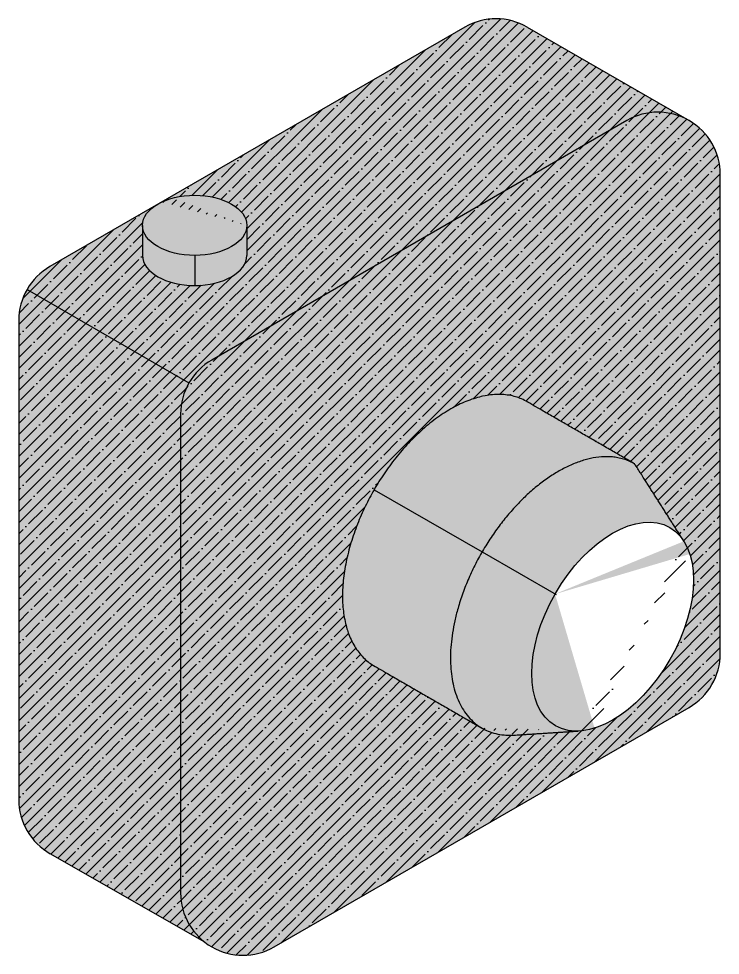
# Model space of a CAD drawing. Header units: inches. Extents: x 7 to 97.5, y 4.3 to 42.
# Drawn here: x 86.2 to 97.46, y 26.93 to 41.96 of the extents above; entities that cross this region are included whole.
import ezdxf

# ---------------------------------------------------------------- set-up
doc = ezdxf.new("R2010")
doc.units = ezdxf.units.IN
doc.header["$MEASUREMENT"] = 0
doc.layers.add('dim', color=7, linetype='Continuous')

# ---------------------------------------------------------------- blocks, each defined once
blk = doc.blocks.new('front_focus')
at = {"layer": 'dim'}
blk.add_lwpolyline([(-1.224744871391593, 0.7071067811865461), (0.5073059361772891, -0.2928932188134539), (1.694242603774413, -0.9781714233616938)], dxfattribs=at)
blk.add_ellipse((2.602956581617661, -1.491450030754407), major_axis=(-0.918558653543683, -1.590990257669737), ratio=0.5773502691896281, dxfattribs=at)
for points, weights, knots in [([(2.956795678960461, 1.121320343559645), (2.090770275176013, 1.621320343559645), (1.224744871391565, 2.121320343559645), (-1.4210854715202e-14, 2.828427124746192), (-1.224744871391593, 0.7071067811865461), (-2.449489742783172, -1.414213562373099), (-1.224744871391579, -2.121320343559645), (-0.3587194676071448, -2.621320343559649), (0.5073059361773034, -3.121320343559653)], [1, 1, 1, 0.7071067811865476, 1, 0.7071067811865476, 1, 1, 1], [0, 0, 0, 1, 1, 2.570796326794897, 2.570796326794897, 4.141592653589793, 4.141592653589793, 5.141592653589793, 5.141592653589793, 5.141592653589793]), ([(3.747233511596349, -0.1207495071605393), (3.352014595278405, 0.5002854181995531), (2.956795678960461, 1.121320343559645), (2.140339789854536, 1.592701370916409), (1.072646480407371, 0.4686839613679226), (0.004953170960220632, -0.6553334481805635), (1.583516163350396e-05, -1.991438714893984), (-0.004921500636967835, -3.327543981607412), (1.058973438868023, -3.231413329545447), (1.555366830240771, -3.199685701837385), (2.051760221612923, -3.167958074129377)], [1, 1, 1, 0.8320630533822284, 1, 0.8320630533822284, 1, 0.8320630533822284, 1, 1, 1], [0, 0, 0, 1, 1, 2.175959202912732, 2.175959202912732, 3.351918405825463, 3.351918405825463, 4.527877608738195, 4.527877608738195, 5.527877608738195, 5.527877608738195, 5.527877608738195])]:
    blk.add_rational_spline(points, weights, degree=2, knots=knots, dxfattribs=at)
blk = doc.blocks.new('button')
at = {"layer": 'dim'}
for p, q in [((-0.836362728648055, 0), (-0.836362728648055, -0.4828742465251281)), ((0.836362728648055, 0), (0.836362728648055, -0.4828742465251281)), ((0, -0.4828742465251281), (0, -0.9657484930502562))]:
    blk.add_line(p, q, dxfattribs=at)
blk.add_ellipse((0, 0), major_axis=(-0.8363627286480606, 0), ratio=0.5773502691896263, dxfattribs=at)
blk.add_ellipse((0, -0.4828742465251281), major_axis=(-0.8363627286480606, 0), ratio=0.5773502691896263, start_param=6.283185307179586, end_param=9.42477796076938, dxfattribs=at)

msp = doc.modelspace()

# ---------------------------------------------------------------- hatches: boundary and pattern name
at = {"layer": 'dim'}
h = msp.add_hatch(dxfattribs=at)
h.set_pattern_fill('ANSI35', color=8)
h.set_pattern_definition([(45, (0, 0), (-0.1767766952966369, 0.1767766952966369), []), (45, (0.176776695, 0), (-0.1767766952966369, 0.1767766952966369), [0.3125, -0.0625, 0, -0.0625])])
h.paths.add_polyline_path([(97.4556489917676, 39.46236224904612, 0.5773502691896258), (95.9556489917676, 40.32838765283056), (89.29539495392322, 36.48308819120982, 0.2679491924311226), (88.79539495392322, 35.61706278742538), (88.79539495392322, 27.92646386418388, 0.5773502691896254), (90.29539495392322, 27.06043846039944), (96.9556489917676, 30.90573792202019, 0.2679491924311226), (97.4556489917676, 31.77176332580463)])
edge = h.paths.add_edge_path(flags=16)
edge.add_ellipse((93.12552197284522, 33.69441305661493), major_axis=(-1.224744871391584, -2.121320343559645), ratio=0.577350269189627, start_angle=180, end_angle=270, ccw=False)
edge.add_line((94.3502668442368, 35.81573340017458), (96.08231765180568, 34.81573340017457))
edge.add_line((96.08231765180568, 34.81573340017457), (96.87275548444153, 33.57366354945445))
edge.add_ellipse((95.72847855446288, 32.20296302586053), major_axis=(-0.918558653543683, -1.590990257669737), ratio=0.5773502691896281, start_angle=19.892930392923176, end_angle=163.2531407242608, ccw=False)
edge.add_line((95.17728219445814, 30.52645498248556), (94.184495411713, 30.46299972706949))
edge.add_ellipse((94.8575727804141, 32.69441305661493), major_axis=(-1.224744871391584, -2.121320343559645), ratio=0.577350269189627, start_angle=360.0000000000002, end_angle=382.13249761940375, ccw=False)
edge.add_line((93.63282790902255, 30.57309271305527), (91.90077710145364, 31.57309271305528))
edge.add_ellipse((93.12552197284522, 33.69441305661493), major_axis=(-1.224744871391584, -2.121320343559645), ratio=0.577350269189627, start_angle=270, end_angle=360, ccw=False)
h.paths.add_polyline_path([(88.79539495392322, 35.61706278742538, -0.1316524975873942), (88.92936955013877, 36.11706278742538), (86.33129333878546, 37.61706278742538, 0.1316524975873943), (86.1973187425699, 37.11706278742538), (86.1973187425699, 29.42646386418388, 0.2699063564445133), (86.70365456417557, 28.55681124447286), (89.17588212832544, 27.14147732995551, -0.2295790994461454), (88.79539495392322, 27.92646386418388)])
edge = h.paths.add_edge_path()
edge.add_arc((96.4556489917676, 39.46236224904612), 1.000000000000001, 60.000000000000114, 120, ccw=False)
edge.add_line((96.9556489917676, 40.32838765283056), (94.3575727804143, 41.82838765283056))
edge.add_arc((93.85757278041429, 40.96236224904613), 0.9999999999999998, 59.99999999999915, 119.9999999999999)
edge.add_line((93.35757278041429, 41.82838765283057), (88.49137265302619, 39.01888569935245))
edge.add_ellipse((89.02081727760543, 38.6450804901076), major_axis=(-0.8363627286480606, 0), ratio=0.5773502691896263, start_angle=180, end_angle=309.27419639503466, ccw=False)
edge.add_line((89.85718000625349, 38.6450804901076), (89.85718000625349, 38.16220624358247))
edge.add_ellipse((89.02081727760543, 38.16220624358247), major_axis=(-0.8363627286480606, 0), ratio=0.5773502691896263, start_angle=450, end_angle=540, ccw=False)
edge.add_ellipse((89.02081727760543, 38.16220624358247), major_axis=(-0.8363627286480606, 0), ratio=0.5773502691896263, start_angle=360, end_angle=450, ccw=False)
edge.add_line((88.18445454895738, 38.16220624358247), (88.18445454895738, 38.6450804901076))
edge.add_ellipse((89.02081727760543, 38.6450804901076), major_axis=(-0.8363627286480606, 0), ratio=0.5773502691896263, start_angle=320.7258036049648, end_angle=360, ccw=False)
edge.add_line((88.37336766305941, 38.95075548662942), (86.6973187425699, 37.98308819120982))
edge.add_arc((87.1973187425699, 37.11706278742538), 1.000000000000002, 119.9999999999999, 150.0000000000006)
edge.add_line((86.33129333878546, 37.61706278742537), (88.92936955013877, 36.11706278742537))
edge.add_arc((89.79539495392322, 35.61706278742538), 1.000000000000002, 120, 150.0000000000006, ccw=False)
edge.add_line((89.29539495392322, 36.48308819120982), (95.9556489917676, 40.32838765283056))
h = msp.add_hatch(color=5, dxfattribs=at)
h.dxf.hatch_style = 1
h.paths.add_polyline_path([(97.4556489917676, 39.46236224904612, 0.5773502691896264), (95.9556489917676, 40.32838765283056), (89.29539495392322, 36.48308819120982, 0.2679491924311226), (88.79539495392322, 35.61706278742538), (88.79539495392322, 27.92646386418388, 0.5773502691896254), (90.29539495392322, 27.06043846039944), (96.9556489917676, 30.90573792202019, 0.2679491924311227), (97.4556489917676, 31.77176332580463)], flags=17)
edge = h.paths.add_edge_path(flags=16)
edge.add_spline(control_points=[(94.18449541171324, 30.46299972706949), (93.12060047220825, 30.36686907500752), (93.12553780800685, 31.70297434172095), (93.1285870924422, 32.52814912423238), (93.63282790902039, 33.40151983779784)], knot_values=[2.57580788975915, 2.57580788975915, 2.57580788975915, 3.751767092671882, 3.751767092671882, 4.527877608738195, 4.527877608738195, 4.527877608738195], weights=[1, 0.8320630533822284, 1, 0.8891648366854169, 0.9246278367515218], degree=2, periodic=0)
edge.add_line((93.63282790902242, 33.40151983780153), (91.90077710145363, 34.40151983780148))
edge.add_spline(control_points=[(91.90077710145363, 34.40151983780148), (90.67603223006205, 32.28019949424183), (91.90077710145364, 31.57309271305529)], knot_values=[2.57079632679488, 2.570796326794897, 2.570796326794897, 4.141592653589793, 4.141592653589793, 4.141592653589793], weights=[1, 0.7071067811865476, 1], degree=2, periodic=0)
edge.add_spline(control_points=[(91.90077710145364, 31.57309271305529), (92.76680250523808, 31.07309271305528), (93.63282790902252, 30.57309271305528)], knot_values=[4.141592653589793, 4.141592653589793, 4.141592653589793, 5.141592653589793, 5.141592653589793, 5.141592653589793], weights=[1, 1, 1], degree=2, periodic=0)
edge = h.paths.add_edge_path(flags=16)
edge.add_ellipse((95.72847855446288, 32.20296302586053), major_axis=(0.9185586535436613, 1.59099025766975), ratio=0.5773502691896277, start_angle=343.2531407242969, end_angle=559.8929303878025, ccw=False)
edge.add_ellipse((95.72847855446288, 32.20296302586053), major_axis=(0.9185586535436613, 1.59099025766975), ratio=0.5773502691896277, start_angle=199.8929303878024, end_angle=343.2531407242969, ccw=False)
edge = h.paths.add_edge_path()
edge.add_arc((96.4556489917676, 39.46236224904612), 1.000000000000001, 60.000000000000114, 120, ccw=False)
edge.add_line((96.9556489917676, 40.32838765283056), (94.3575727804143, 41.82838765283056))
edge.add_arc((93.85757278041429, 40.96236224904613), 0.9999999999999998, 59.99999999999915, 119.9999999999999)
edge.add_line((93.35757278041429, 41.82838765283057), (88.49137265302623, 39.01888569935248))
edge.add_ellipse((89.02081727760543, 38.6450804901076), major_axis=(-0.8363627286480549, 9.336704029762175e-15), ratio=0.57735026918963, start_angle=180.0000000000003, end_angle=309.2741963950337, ccw=False)
edge.add_line((89.85718000625349, 38.64508049010759), (89.85718000625349, 38.16220624358247))
edge.add_ellipse((89.02081727760543, 38.16220624358247), major_axis=(0.8363627286480549, 1.119380234632896e-14), ratio=0.5773502691896301, start_angle=269.99999999999955, end_angle=359.9999999999987, ccw=False)
edge.add_ellipse((89.02081727760543, 38.16220624358247), major_axis=(0.8363627286480549, 1.119380234632896e-14), ratio=0.5773502691896301, start_angle=179.9999999999987, end_angle=269.99999999999955, ccw=False)
edge.add_line((88.18445454895738, 38.16220624358247), (88.18445454895738, 38.6450804901076))
edge.add_ellipse((89.02081727760543, 38.6450804901076), major_axis=(-0.8363627286480549, 9.336704029762175e-15), ratio=0.57735026918963, start_angle=320.7258036049671, end_angle=360.0000000000002, ccw=False)
edge.add_line((88.37336766305938, 38.9507554866294), (86.6973187425699, 37.98308819120982))
edge.add_arc((87.1973187425699, 37.11706278742538), 1.000000000000002, 119.9999999999999, 150.0000000000003)
edge.add_line((86.33129333878546, 37.61706278742538), (88.92936955013877, 36.11706278742537))
edge.add_arc((89.79539495392322, 35.61706278742538), 1.000000000000002, 120, 150.0000000000006, ccw=False)
edge.add_line((89.29539495392322, 36.48308819120982), (95.9556489917676, 40.32838765283056))
h.paths.add_polyline_path([(88.79539495392322, 35.61706278742538, -0.1316524975873941), (88.92936955013877, 36.11706278742537), (86.33129333878546, 37.61706278742538, 0.131652497587394), (86.1973187425699, 37.11706278742538), (86.1973187425699, 29.42646386418388, 0.2699063564445133), (86.70365456417557, 28.55681124447286), (89.17588212832544, 27.14147732995551, -0.2295790994461452), (88.79539495392322, 27.92646386418388)])
h.paths.add_polyline_path([(97.4556489917676, 39.46236224904612, 0.5773502691896264), (95.9556489917676, 40.32838765283056), (89.29539495392322, 36.48308819120982, 0.2679491924311226), (88.79539495392322, 35.61706278742538), (88.79539495392322, 27.92646386418388, 0.2295790994461439), (89.17588212832544, 27.14147732995552, 0.3070698164058716), (90.29539495392322, 27.06043846039944), (96.9556489917676, 30.90573792202019, 0.2679491924311229), (97.4556489917676, 31.77176332580463)])
edge = h.paths.add_edge_path()
edge.add_spline(control_points=[(93.63316764800997, 30.57289667345074), (93.65213779165194, 30.56195640347373), (93.67168587003805, 30.55203852027138)], knot_values=[4.136686808140593, 4.136686808140593, 4.136686808140593, 4.167115441499031, 4.167115441499031, 4.167115441499031], weights=[0.9254372564504053, 0.9268916253020121, 0.9285708771569217], degree=2, periodic=0)
edge.add_spline(control_points=[(93.67168587003805, 30.55203852027138), (93.70688298310674, 30.53418096672671), (93.74386767775842, 30.51967930554142)], knot_values=[4.167115441499031, 4.167115441499031, 4.167115441499031, 4.222182328100194, 4.222182328100194, 4.222182328100194], weights=[0.9285708771569217, 0.9316098296586598, 0.935385282215405], degree=2, periodic=0)
edge.add_spline(control_points=[(93.74386767775842, 30.51967930554142), (93.76429051880767, 30.51167153032181), (93.78523151843031, 30.50469826034853)], knot_values=[4.222182328100194, 4.222182328100194, 4.222182328100194, 4.25278181071197, 4.25278181071197, 4.25278181071197], weights=[0.935385282215405, 0.9374832198689069, 0.9398085729401793], degree=2, periodic=0)
edge.add_spline(control_points=[(93.78523151843031, 30.50469826034853), (93.81610452047379, 30.49441767288786), (93.8480500750517, 30.48640274316766)], knot_values=[4.25278181071197, 4.25278181071197, 4.25278181071197, 4.298172052376077, 4.298172052376077, 4.298172052376077], weights=[0.9398085729401793, 0.9432579233490913, 0.9472076730977208], degree=2, periodic=0)
edge.add_spline(control_points=[(93.8480500750517, 30.48640274316766), (93.88675157568326, 30.47669279097786), (93.92692011632292, 30.47033410917706)], knot_values=[4.298172052376077, 4.298172052376077, 4.298172052376077, 4.353673377731276, 4.353673377731276, 4.353673377731276], weights=[0.9472076730977208, 0.9520372650503816, 0.9576150238266451], degree=2, periodic=0)
edge.add_spline(control_points=[(93.92692011632292, 30.47033410917706), (93.97008514431411, 30.46350108329291), (94.01479865437902, 30.46056053664814)], knot_values=[4.353673377731276, 4.353673377731276, 4.353673377731276, 4.414044494550343, 4.414044494550343, 4.414044494550343], weights=[0.9576150238266451, 0.9636821857280111, 0.9706345654699406], degree=2, periodic=0)
edge.add_spline(control_points=[(94.01479865437902, 30.46056053664814), (94.05553766521977, 30.45788136962535), (94.09743851265819, 30.45844206619021)], knot_values=[4.414044494550343, 4.414044494550343, 4.414044494550343, 4.469812734731641, 4.469812734731641, 4.469812734731641], weights=[0.9706345654699406, 0.9770568747414672, 0.9842345642500938], degree=2, periodic=0)
edge.add_spline(control_points=[(94.09743851265819, 30.45844206619021), (94.14042039699586, 30.45901722866002), (94.18449541171324, 30.46299972706949)], knot_values=[4.469812734731641, 4.469812734731641, 4.469812734731641, 4.527877608738195, 4.527877608738195, 4.527877608738195], weights=[0.9842345642500938, 0.9917078435865347, 1], degree=2, periodic=0)
edge.add_spline(control_points=[(94.18449541171324, 30.46299972706949), (94.43269210739962, 30.47886354092352), (94.68088880308585, 30.49472735477754)], knot_values=[4.527877608738195, 4.527877608738195, 4.527877608738195, 5.027877608738195, 5.027877608738195, 5.027877608738195], weights=[1, 1, 1], degree=2, periodic=0)
edge.add_spline(control_points=[(94.68088880308585, 30.49472735477754), (94.92908549877207, 30.51059116863155), (95.17728219445814, 30.52645498248556)], knot_values=[5.027877608738195, 5.027877608738195, 5.027877608738195, 5.527877608738195, 5.527877608738195, 5.527877608738195], weights=[1, 1, 1], degree=2, periodic=0)
edge.add_ellipse((95.72847855446288, 32.20296302586053), major_axis=(0.9185586535436613, 1.59099025766975), ratio=0.5773502691896277, start_angle=450.3070359556151, end_angle=559.8929303878025, ccw=False)
edge.add_line((94.80501075198389, 32.72475975787827), (93.63282790902248, 33.40151983780149))
edge.add_spline(control_points=[(93.63282790902042, 33.40151983779784), (93.57005990032648, 33.29280245764979), (93.51403760402286, 33.18094991446048)], knot_values=[2.57580788975915, 2.57580788975915, 2.57580788975915, 2.675775151507851, 2.675775151507851, 2.675775151507851], weights=[0.9246278367515217, 0.9200600091849388, 0.9179193914946182], degree=2, periodic=0)
edge.add_spline(control_points=[(93.51403760402286, 33.18094991446048), (93.45190927015273, 33.05690622817838), (93.39883312856088, 32.93052815826562)], knot_values=[2.675775151507851, 2.675775151507851, 2.675775151507851, 2.786095561756549, 2.786095561756549, 2.786095561756549], weights=[0.9179193914946182, 0.9155570798972932, 0.9161507617972239], degree=2, periodic=0)
edge.add_spline(control_points=[(93.39883312856088, 32.93052815826562), (93.34030405592702, 32.79116627152309), (93.2936484493118, 32.6510472374204)], knot_values=[2.786095561756549, 2.786095561756549, 2.786095561756549, 2.907916052672362, 2.907916052672362, 2.907916052672362], weights=[0.9161507617972239, 0.9168063306111393, 0.9210662948401295], degree=2, periodic=0)
edge.add_spline(control_points=[(93.2936484493118, 32.6510472374204), (93.25205648723957, 32.52613565712385), (93.22045738606874, 32.40227144872451)], knot_values=[2.907916052672362, 2.907916052672362, 2.907916052672362, 3.017473494394718, 3.017473494394718, 3.017473494394718], weights=[0.9210662948401295, 0.9248974301380446, 0.9316438134149162], degree=2, periodic=0)
edge.add_spline(control_points=[(93.22045738606874, 32.40227144872451), (93.18569663668498, 32.26601400638431), (93.16352004446402, 32.13298110971197)], knot_values=[3.017473494394718, 3.017473494394718, 3.017473494394718, 3.139853778704903, 3.139853778704903, 3.139853778704903], weights=[0.9316438134149162, 0.9391798081452544, 0.9503534004665403], degree=2, periodic=0)
edge.add_spline(control_points=[(93.16352004446402, 32.13298110971197), (93.14409222104818, 32.01643752180212), (93.1345713054657, 31.90381381562067)], knot_values=[3.139853778704903, 3.139853778704903, 3.139853778704903, 3.249483266285134, 3.249483266285134, 3.249483266285134], weights=[0.9503534004665403, 0.9603628166688121, 0.9732913162919323], degree=2, periodic=0)
edge.add_spline(control_points=[(93.1345713054657, 31.90381381562067), (93.12673704161739, 31.81114165377313), (93.12568480248918, 31.72193046072485)], knot_values=[3.249483266285134, 3.249483266285134, 3.249483266285134, 3.341930093600561, 3.341930093600561, 3.341930093600561], weights=[0.9732913162919323, 0.9841934813798742, 0.9971713998792998], degree=2, periodic=0)
edge.add_spline(control_points=[(93.12568480248918, 31.72193046072485), (93.12557275169047, 31.71243054272479), (93.12553780800685, 31.70297434172095), (93.12527804713373, 31.6326797770347), (93.12927480177817, 31.56499405488154)], knot_values=[3.341930093600561, 3.341930093600561, 3.341930093600561, 3.351918405825463, 3.351918405825463, 3.425493319253207, 3.425493319253207, 3.425493319253207], weights=[0.9971713998792998, 0.9985735843107819, 1, 0.9894928784279949, 0.9803005313109544], degree=2, periodic=0)
edge.add_spline(control_points=[(93.12927480177817, 31.56499405488154), (93.13260132578728, 31.50865880294608), (93.13886512523588, 31.45434264926134)], knot_values=[3.425493319253207, 3.425493319253207, 3.425493319253207, 3.485695803183456, 3.485695803183456, 3.485695803183456], weights=[0.9803005313109544, 0.972778916893584, 0.9661375819169524], degree=2, periodic=0)
edge.add_spline(control_points=[(93.13886512523588, 31.45434264926134), (93.14472963097946, 31.40348894651033), (93.15315103317727, 31.35456230828997)], knot_values=[3.485695803183456, 3.485695803183456, 3.485695803183456, 3.54132024236578, 3.54132024236578, 3.54132024236578], weights=[0.9661375819169524, 0.9600012813961117, 0.9546164705687293], degree=2, periodic=0)
edge.add_spline(control_points=[(93.15315103317727, 31.35456230828997), (93.16242157139679, 31.3007023620577), (93.17475813968053, 31.24936322864)], knot_values=[3.54132024236578, 3.54132024236578, 3.54132024236578, 3.601836196074775, 3.601836196074775, 3.601836196074775], weights=[0.9546164705687293, 0.9487581290276407, 0.9437892578903682], degree=2, periodic=0)
edge.add_spline(control_points=[(93.17475813968053, 31.24936322864), (93.18616369036363, 31.2018985630414), (93.20015359239463, 31.15674163997347)], knot_values=[3.601836196074775, 3.601836196074775, 3.601836196074775, 3.657223919859435, 3.657223919859435, 3.657223919859435], weights=[0.9437892578903682, 0.9392414577615583, 0.9354387648557826], degree=2, periodic=0)
edge.add_spline(control_points=[(93.20015359239463, 31.15674163997347), (93.21562917874006, 31.10678919137997), (93.23421087499429, 31.05984009455457)], knot_values=[3.657223919859435, 3.657223919859435, 3.657223919859435, 3.71797351098823, 3.71797351098823, 3.71797351098823], weights=[0.9354387648557826, 0.9312679482301998, 0.927993483325384], degree=2, periodic=0)
edge.add_spline(control_points=[(93.23421087499429, 31.05984009455457), (93.2512147859579, 31.01687747955327), (93.27076373718215, 30.97657267532454)], knot_values=[3.71797351098823, 3.71797351098823, 3.71797351098823, 3.773191674969519, 3.773191674969519, 3.773191674969519], weights=[0.927993483325384, 0.9250171679839069, 0.9227814048181946], degree=2, periodic=0)
edge.add_spline(control_points=[(93.27076373718215, 30.97657267532454), (93.29243543072566, 30.93189133382668), (93.31715407045519, 30.89064119844123)], knot_values=[3.773191674969519, 3.773191674969519, 3.773191674969519, 3.834094617718008, 3.834094617718008, 3.834094617718008], weights=[0.9227814048181946, 0.9203154670494796, 0.9187504120766745], degree=2, periodic=0)
edge.add_spline(control_points=[(93.31715407045519, 30.89064119844123), (93.33959917095146, 30.85318511492117), (93.36448121077252, 30.81868491992847)], knot_values=[3.834094617718008, 3.834094617718008, 3.834094617718008, 3.889216747706347, 3.889216747706347, 3.889216747706347], weights=[0.9187504120766745, 0.9173339096917876, 0.9166553858245118], degree=2, periodic=0)
edge.add_spline(control_points=[(93.36448121077252, 30.81868491992847), (93.38514891979749, 30.79002810575486), (93.40744793003346, 30.76348116331021)], knot_values=[3.889216747706347, 3.889216747706347, 3.889216747706347, 3.93494075141524, 3.93494075141524, 3.93494075141524], weights=[0.9166553858245118, 0.9160925478530753, 0.9160374953176962], degree=2, periodic=0)
edge.add_spline(control_points=[(93.40744793003346, 30.76348116331021), (93.42886828814153, 30.73798025507163), (93.45174929095498, 30.714479517777)], knot_values=[3.93494075141524, 3.93494075141524, 3.93494075141524, 3.978857908820584, 3.978857908820584, 3.978857908820584], weights=[0.9160374953176962, 0.9159846182582592, 0.9164001878969394], degree=2, periodic=0)
edge.add_spline(control_points=[(93.45174929095498, 30.714479517777), (93.47345656316732, 30.69218430170607), (93.49643750656566, 30.67173154730209)], knot_values=[3.978857908820584, 3.978857908820584, 3.978857908820584, 4.020559091794055, 4.020559091794055, 4.020559091794055], weights=[0.9164001878969394, 0.9167947886991015, 0.9176117550515478], degree=2, periodic=0)
edge.add_spline(control_points=[(93.49643750656566, 30.67173154730209), (93.51321125834707, 30.65680311639863), (93.53064421276252, 30.64287381989294)], knot_values=[4.020559091794055, 4.020559091794055, 4.020559091794055, 4.051043665945691, 4.051043665945691, 4.051043665945691], weights=[0.9176117550515478, 0.918208977230266, 0.919031910033906], degree=2, periodic=0)
edge.add_spline(control_points=[(93.53064421276252, 30.64287381989294), (93.55906646462961, 30.62016384405173), (93.58918050234716, 30.6001563467626)], knot_values=[4.051043665945691, 4.051043665945691, 4.051043665945691, 4.10086229066472, 4.10086229066472, 4.10086229066472], weights=[0.919031910033906, 0.9203767666262797, 0.9223244259433101], degree=2, periodic=0)
edge.add_spline(control_points=[(93.58918050234716, 30.6001563467626), (93.6107569806764, 30.5858211275625), (93.63316764800997, 30.57289667345074)], knot_values=[4.10086229066472, 4.10086229066472, 4.10086229066472, 4.136686808140593, 4.136686808140593, 4.136686808140593], weights=[0.9223244259433101, 0.9237249855860846, 0.9254372564504053], degree=2, periodic=0)
edge = h.paths.add_edge_path(flags=16)
edge.add_spline(control_points=[(96.08231765180568, 34.81573340017458), (95.21629224802123, 35.31573340017458), (94.35026684423678, 35.81573340017458)], knot_values=[0, 0, 0, 1, 1, 1], weights=[1, 1, 1], degree=2, periodic=0)
edge.add_spline(control_points=[(94.35026684423678, 35.81573340017458), (93.12552197284522, 36.52284018136111), (91.90077710145364, 34.40151983780149)], knot_values=[1, 1, 1, 2.57079632679488, 2.570796326794897, 2.570796326794897], weights=[1, 0.7071067811865507, 0.9999999999999969], degree=2, periodic=0)
edge.add_line((91.90077710145364, 34.40151983780147), (93.63282790902255, 33.40151983780145))
edge.add_spline(control_points=[(93.63282790902039, 33.40151983779784), (93.87780618199514, 33.82583465334153), (94.19816845325259, 34.16309701798286), (95.26586176269976, 35.28711442753134), (96.08231765180568, 34.81573340017458)], knot_values=[1, 1, 1, 1.399848686846418, 1.399848686846418, 2.57580788975915, 2.57580788975915, 2.57580788975915], weights=[0.9246278367515218, 0.9428982166968116, 1, 0.8320630533822284, 1], degree=2, periodic=0)
edge = h.paths.add_edge_path(flags=16)
edge.add_ellipse((95.72847855446288, 32.20296302586053), major_axis=(0.9185586535436613, 1.59099025766975), ratio=0.5773502691896277, start_angle=343.2531407242969, end_angle=450.3070359556151, ccw=False)
edge.add_spline(control_points=[(96.87275548444157, 33.57366354945439), (96.47753656812363, 34.19469847481449), (96.08231765180568, 34.81573340017458)], knot_values=[0, 0, 0, 1, 1, 1], weights=[1, 1, 1], degree=2, periodic=0)
edge.add_spline(control_points=[(96.08231765180568, 34.81573340017458), (95.26586176269976, 35.28711442753134), (94.19816845325259, 34.16309701798286), (93.87780618199514, 33.82583465334153), (93.63282790902039, 33.40151983779784)], knot_values=[1, 1, 1, 2.175959202912732, 2.175959202912732, 2.57580788975915, 2.57580788975915, 2.57580788975915], weights=[1, 0.8320630533822284, 1, 0.9428982166968116, 0.9246278367515218], degree=2, periodic=0)
edge.add_line((93.63282790902255, 33.40151983780145), (94.80501075198389, 32.72475975787827))
edge = h.paths.add_edge_path(flags=16)
edge.add_ellipse((95.72847855446288, 32.20296302586053), major_axis=(0.9185586535436613, 1.59099025766975), ratio=0.5773502691896277, start_angle=199.8929303878025, end_angle=343.2531407242969)
edge.add_ellipse((95.72847855446288, 32.20296302586053), major_axis=(0.9185586535436613, 1.59099025766975), ratio=0.5773502691896277, start_angle=343.2531407242969, end_angle=450.3070359556151)
edge.add_ellipse((95.72847855446288, 32.20296302586053), major_axis=(0.9185586535436613, 1.59099025766975), ratio=0.5773502691896277, start_angle=450.3070359556151, end_angle=559.8929303878025)
h = msp.add_hatch(color=5, dxfattribs=at)
h.dxf.hatch_style = 1
h.paths.add_polyline_path([(97.4556489917676, 39.46236224904612, 0.5773502691896264), (95.9556489917676, 40.32838765283056), (89.29539495392322, 36.48308819120982, 0.2679491924311226), (88.79539495392322, 35.61706278742538), (88.79539495392322, 27.92646386418388, 0.5773502691896254), (90.29539495392322, 27.06043846039944), (96.9556489917676, 30.90573792202019, 0.2679491924311229), (97.4556489917676, 31.77176332580463)])
edge = h.paths.add_edge_path(flags=16)
edge.add_spline(control_points=[(94.18449541171324, 30.46299972706949), (93.12060047220825, 30.36686907500752), (93.12553780800685, 31.70297434172095), (93.1285870924422, 32.52814912423238), (93.63282790902039, 33.40151983779784)], knot_values=[2.57580788975915, 2.57580788975915, 2.57580788975915, 3.751767092671882, 3.751767092671882, 4.527877608738195, 4.527877608738195, 4.527877608738195], weights=[1, 0.8320630533822284, 1, 0.8891648366854169, 0.9246278367515218], degree=2, periodic=0)
edge.add_line((93.63282790902242, 33.40151983780153), (91.90077710145363, 34.40151983780148))
edge.add_spline(control_points=[(91.90077710145363, 34.40151983780148), (90.67603223006205, 32.28019949424183), (91.90077710145364, 31.57309271305529)], knot_values=[2.57079632679488, 2.570796326794897, 2.570796326794897, 4.141592653589793, 4.141592653589793, 4.141592653589793], weights=[1, 0.7071067811865476, 1], degree=2, periodic=0)
edge.add_spline(control_points=[(91.90077710145364, 31.57309271305529), (92.76680250523808, 31.07309271305528), (93.63282790902252, 30.57309271305528)], knot_values=[4.141592653589793, 4.141592653589793, 4.141592653589793, 5.141592653589793, 5.141592653589793, 5.141592653589793], weights=[1, 1, 1], degree=2, periodic=0)
edge = h.paths.add_edge_path(flags=16)
edge.add_ellipse((95.72847855446288, 32.20296302586053), major_axis=(0.9185586535436613, 1.59099025766975), ratio=0.5773502691896277, start_angle=343.2531407242969, end_angle=559.8929303878025, ccw=False)
edge.add_ellipse((95.72847855446288, 32.20296302586053), major_axis=(0.9185586535436613, 1.59099025766975), ratio=0.5773502691896277, start_angle=199.8929303878024, end_angle=343.2531407242969, ccw=False)
h = msp.add_hatch(color=256, dxfattribs=at)
h.dxf.hatch_style = 1
h.set_gradient(color1=(255, 0, 0), color2=(255, 255, 0), name='SPHERICAL')
edge = h.paths.add_edge_path()
edge.add_ellipse((89.02081727760543, 38.6450804901076), major_axis=(-0.8363627286480549, 9.336704029762175e-15), ratio=0.57735026918963, start_angle=180.0000000000003, end_angle=309.2741963950337)
edge.add_line((88.49137265302623, 39.01888569935248), (88.3733676630594, 38.9507554866294))
edge.add_ellipse((89.02081727760543, 38.6450804901076), major_axis=(-0.8363627286480549, 9.336704029762175e-15), ratio=0.57735026918963, start_angle=320.7258036049671, end_angle=360.0000000000002)
edge.add_ellipse((89.02081727760543, 38.6450804901076), major_axis=(-0.8363627286480549, 9.336704029762175e-15), ratio=0.57735026918963, start_angle=1.09411081042345e-12, end_angle=90.00000000000037)
edge.add_ellipse((89.02081727760543, 38.6450804901076), major_axis=(-0.8363627286480549, 9.336704029762175e-15), ratio=0.57735026918963, start_angle=90.00000000000037, end_angle=180.0000000000003)
edge = h.paths.add_edge_path()
edge.add_ellipse((89.02081727760543, 38.16220624358247), major_axis=(0.8363627286480549, 1.119380234632896e-14), ratio=0.5773502691896301, start_angle=269.9999999999995, end_angle=359.9999999999987)
edge.add_line((89.85718000625349, 38.16220624358247), (89.85718000625349, 38.64508049010759))
edge.add_ellipse((89.02081727760543, 38.6450804901076), major_axis=(-0.8363627286480549, 9.336704029762175e-15), ratio=0.57735026918963, start_angle=90.0000000000004, end_angle=180.0000000000003, ccw=False)
edge.add_line((89.02081727760543, 38.16220624358247), (89.02081727760543, 37.67933199705734))
edge = h.paths.add_edge_path()
edge.add_ellipse((89.02081727760543, 38.6450804901076), major_axis=(-0.8363627286480549, 9.336704029762175e-15), ratio=0.57735026918963, start_angle=1.0800249583553523e-12, end_angle=90.0000000000004, ccw=False)
edge.add_line((88.18445454895738, 38.6450804901076), (88.18445454895738, 38.16220624358247))
edge.add_ellipse((89.02081727760543, 38.16220624358247), major_axis=(0.8363627286480549, 1.119380234632896e-14), ratio=0.5773502691896301, start_angle=179.9999999999987, end_angle=269.9999999999995)
edge.add_line((89.02081727760543, 37.67933199705734), (89.02081727760543, 38.16220624358247))
h = msp.add_hatch(color=7, dxfattribs=at)
h.dxf.hatch_style = 1
edge = h.paths.add_edge_path()
edge.add_spline(control_points=[(93.63282790902039, 33.40151983779784), (93.87780618199514, 33.82583465334153), (94.19816845325259, 34.16309701798286), (95.26586176269976, 35.28711442753134), (96.08231765180568, 34.81573340017458)], knot_values=[1, 1, 1, 1.399848686846418, 1.399848686846418, 2.57580788975915, 2.57580788975915, 2.57580788975915], weights=[0.9246278367515218, 0.9428982166968116, 1, 0.8320630533822284, 1], degree=2, periodic=0)
edge.add_spline(control_points=[(96.08231765180568, 34.81573340017458), (95.21629224802123, 35.31573340017458), (94.35026684423678, 35.81573340017458)], knot_values=[0, 0, 0, 1, 1, 1], weights=[1, 1, 1], degree=2, periodic=0)
edge.add_spline(control_points=[(94.35026684423678, 35.81573340017458), (93.12552197284522, 36.52284018136111), (91.90077710145364, 34.40151983780149)], knot_values=[1, 1, 1, 2.57079632679488, 2.570796326794897, 2.570796326794897], weights=[1, 0.7071067811865507, 0.9999999999999969], degree=2, periodic=0)
edge.add_line((91.90077710145364, 34.40151983780147), (93.63282790902257, 33.40151983780145))
edge = h.paths.add_edge_path()
edge.add_spline(control_points=[(94.18449541171324, 30.46299972706949), (93.12060047220825, 30.36686907500752), (93.12553780800685, 31.70297434172095), (93.12858709244222, 32.52814912423238), (93.6328279090204, 33.40151983779785)], knot_values=[2.575807889759148, 2.575807889759148, 2.575807889759148, 3.75176709267188, 3.75176709267188, 4.527877608738196, 4.527877608738196, 4.527877608738196], weights=[1, 0.8320630533822284, 1, 0.8891648366854166, 0.9246278367515219], degree=2, periodic=0)
edge.add_line((93.63282790902245, 33.40151983780152), (91.90077710145363, 34.40151983780148))
edge.add_spline(control_points=[(91.90077710145363, 34.40151983780148), (90.67603223006205, 32.28019949424183), (91.90077710145364, 31.57309271305529)], knot_values=[2.57079632679488, 2.570796326794897, 2.570796326794897, 4.141592653589793, 4.141592653589793, 4.141592653589793], weights=[1, 0.7071067811865476, 1], degree=2, periodic=0)
edge.add_spline(control_points=[(91.90077710145364, 31.57309271305529), (92.76680250523808, 31.07309271305528), (93.63282790902252, 30.57309271305528)], knot_values=[4.141592653589793, 4.141592653589793, 4.141592653589793, 5.141592653589793, 5.141592653589793, 5.141592653589793], weights=[1, 1, 1], degree=2, periodic=0)
edge = h.paths.add_edge_path()
edge.add_ellipse((95.72847855446288, 32.20296302586053), major_axis=(0.9185586535436613, 1.59099025766975), ratio=0.5773502691896277, start_angle=450.3070359556151, end_angle=559.8929303878025, ccw=False)
edge.add_line((94.80501075198389, 32.72475975787827), (93.63282790902245, 33.40151983780152))
edge.add_spline(control_points=[(93.6328279090204, 33.40151983779785), (93.12858709244222, 32.52814912423238), (93.12553780800685, 31.70297434172095), (93.12060047220825, 30.36686907500752), (94.18449541171324, 30.46299972706949)], knot_values=[2.575807889759148, 2.575807889759148, 2.575807889759148, 3.351918405825463, 3.351918405825463, 4.527877608738195, 4.527877608738195, 4.527877608738195], weights=[0.9246278367515219, 0.8891648366854166, 1, 0.8320630533822284, 1], degree=2, periodic=0)
edge.add_spline(control_points=[(94.18449541171324, 30.46299972706949), (94.68088880308599, 30.49472735477755), (95.17728219445814, 30.52645498248556)], knot_values=[4.527877608738195, 4.527877608738195, 4.527877608738195, 5.527877608738195, 5.527877608738195, 5.527877608738195], weights=[1, 1, 1], degree=2, periodic=0)
edge = h.paths.add_edge_path()
edge.add_ellipse((95.72847855446288, 32.20296302586053), major_axis=(0.9185586535436613, 1.59099025766975), ratio=0.5773502691896277, start_angle=343.2531407242969, end_angle=450.3070359556151, ccw=False)
edge.add_spline(control_points=[(96.87275548444157, 33.57366354945439), (96.47753656812363, 34.19469847481449), (96.08231765180568, 34.81573340017458)], knot_values=[0, 0, 0, 1, 1, 1], weights=[1, 1, 1], degree=2, periodic=0)
edge.add_spline(control_points=[(96.08231765180568, 34.81573340017458), (95.26586176269976, 35.28711442753134), (94.19816845325259, 34.16309701798286), (93.87780618199515, 33.82583465334154), (93.6328279090204, 33.40151983779785)], knot_values=[1, 1, 1, 2.175959202912732, 2.175959202912732, 2.575807889759148, 2.575807889759148, 2.575807889759148], weights=[1, 0.8320630533822284, 1, 0.9428982166968118, 0.9246278367515219], degree=2, periodic=0)
edge.add_line((93.63282790902257, 33.40151983780145), (94.80501075198389, 32.72475975787827))
h = msp.add_hatch(color=7, dxfattribs=at)
h.dxf.hatch_style = 1
edge = h.paths.add_edge_path()
edge.add_spline(control_points=[(94.18449541171324, 30.46299972706949), (93.12060047220825, 30.36686907500752), (93.12553780800685, 31.70297434172095), (93.13047514380544, 33.03907960843437), (94.19816845325259, 34.16309701798286), (95.26586176269976, 35.28711442753134), (96.08231765180568, 34.81573340017458)], knot_values=[1, 1, 1, 2.175959202912732, 2.175959202912732, 3.351918405825463, 3.351918405825463, 4.527877608738195, 4.527877608738195, 4.527877608738195], weights=[1, 0.8320630533822284, 1, 0.8320630533822284, 1, 0.8320630533822284, 1], degree=2, periodic=0)
edge.add_spline(control_points=[(96.08231765180568, 34.81573340017458), (95.21629224802123, 35.31573340017458), (94.35026684423678, 35.81573340017458)], knot_values=[0, 0, 0, 1, 1, 1], weights=[1, 1, 1], degree=2, periodic=0)
edge.add_spline(control_points=[(94.35026684423678, 35.81573340017458), (93.1255219728452, 36.52284018136113), (91.90077710145363, 34.40151983780148), (90.67603223006205, 32.28019949424183), (91.90077710145364, 31.57309271305529)], knot_values=[1, 1, 1, 2.570796326794897, 2.570796326794897, 4.141592653589793, 4.141592653589793, 4.141592653589793], weights=[1, 0.7071067811865476, 1, 0.7071067811865476, 1], degree=2, periodic=0)
edge.add_spline(control_points=[(91.90077710145364, 31.57309271305529), (92.76680250523808, 31.07309271305528), (93.63282790902252, 30.57309271305528)], knot_values=[4.141592653589793, 4.141592653589793, 4.141592653589793, 5.141592653589793, 5.141592653589793, 5.141592653589793], weights=[1, 1, 1], degree=2, periodic=0)
h = msp.add_hatch(color=9, dxfattribs=at)
h.dxf.hatch_style = 1
edge = h.paths.add_edge_path()
edge.add_ellipse((95.72847855446288, 32.20296302586053), major_axis=(0.9185586535436613, 1.59099025766975), ratio=0.5773502691896277, start_angle=450.3070359556151, end_angle=559.8929303878025, ccw=False)
edge.add_line((94.80501075198389, 32.72475975787827), (93.63282790902245, 33.40151983780151))
edge.add_spline(control_points=[(93.63282790902039, 33.40151983779784), (93.1285870924422, 32.52814912423238), (93.12553780800685, 31.70297434172095), (93.12060047220825, 30.36686907500752), (94.18449541171324, 30.46299972706949)], knot_values=[2.57580788975915, 2.57580788975915, 2.57580788975915, 3.351918405825463, 3.351918405825463, 4.527877608738195, 4.527877608738195, 4.527877608738195], weights=[0.9246278367515218, 0.8891648366854169, 1, 0.8320630533822284, 1], degree=2, periodic=0)
edge.add_spline(control_points=[(94.18449541171324, 30.46299972706949), (94.68088880308599, 30.49472735477755), (95.17728219445814, 30.52645498248556)], knot_values=[4.527877608738195, 4.527877608738195, 4.527877608738195, 5.527877608738195, 5.527877608738195, 5.527877608738195], weights=[1, 1, 1], degree=2, periodic=0)
edge = h.paths.add_edge_path()
edge.add_ellipse((95.72847855446288, 32.20296302586053), major_axis=(0.9185586535436613, 1.59099025766975), ratio=0.5773502691896277, start_angle=343.2531407242969, end_angle=450.3070359556151, ccw=False)
edge.add_spline(control_points=[(96.87275548444157, 33.57366354945439), (96.47753656812363, 34.19469847481449), (96.08231765180568, 34.81573340017458)], knot_values=[0, 0, 0, 1, 1, 1], weights=[1, 1, 1], degree=2, periodic=0)
edge.add_spline(control_points=[(96.08231765180568, 34.81573340017458), (95.26586176269976, 35.28711442753134), (94.19816845325259, 34.16309701798286), (93.87780618199514, 33.82583465334153), (93.63282790902039, 33.40151983779784)], knot_values=[1, 1, 1, 2.175959202912732, 2.175959202912732, 2.57580788975915, 2.57580788975915, 2.57580788975915], weights=[1, 0.8320630533822284, 1, 0.9428982166968116, 0.9246278367515218], degree=2, periodic=0)
edge.add_line((93.63282790902254, 33.40151983780146), (94.80501075198389, 32.72475975787827))
h = msp.add_hatch(color=7, dxfattribs=at)
h.dxf.hatch_style = 1
edge = h.paths.add_edge_path()
edge.add_ellipse((95.72847855446288, 32.20296302586053), major_axis=(0.9185586535436613, 1.59099025766975), ratio=0.5773502691896277, start_angle=450.3070359556151, end_angle=559.8929303878025, ccw=False)
edge.add_line((94.80501075198389, 32.72475975787827), (93.63282790902245, 33.40151983780151))
edge.add_spline(control_points=[(93.63282790902039, 33.40151983779784), (93.1285870924422, 32.52814912423238), (93.12553780800685, 31.70297434172095), (93.12060047220825, 30.36686907500752), (94.18449541171324, 30.46299972706949)], knot_values=[2.57580788975915, 2.57580788975915, 2.57580788975915, 3.351918405825463, 3.351918405825463, 4.527877608738195, 4.527877608738195, 4.527877608738195], weights=[0.9246278367515218, 0.8891648366854169, 1, 0.8320630533822284, 1], degree=2, periodic=0)
edge.add_spline(control_points=[(94.18449541171324, 30.46299972706949), (94.68088880308599, 30.49472735477755), (95.17728219445814, 30.52645498248556)], knot_values=[4.527877608738195, 4.527877608738195, 4.527877608738195, 5.527877608738195, 5.527877608738195, 5.527877608738195], weights=[1, 1, 1], degree=2, periodic=0)

# ---------------------------------------------------------------- linework, layer by layer
for p, q in [((94.35757278041429, 41.82838765283057), (96.9556489917676, 40.32838765283057)), ((86.33129333878547, 37.61706278742537), (88.92936955013877, 36.11706278742538)), ((86.6973187425699, 28.56043846039945), (89.17588212832545, 27.14147732995551))]:
    msp.add_line(p, q, dxfattribs=at)
msp.add_lwpolyline([(94.35757278041429, 41.82838765283057, 0.2679491924311227), (93.35757278041429, 41.82838765283056), (86.6973187425699, 37.98308819120982, 0.2679491924311226), (86.1973187425699, 37.11706278742538), (86.1973187425699, 29.42646386418388, 0.269906356444522), (86.7036545641756, 28.55681124447285)], format="xyb", dxfattribs=at)
msp.add_lwpolyline([(88.79539495392322, 35.61706278742538), (88.79539495392322, 27.92646386418388, 0.5773502691896258), (90.29539495392322, 27.06043846039944), (96.9556489917676, 30.90573792202019, 0.2679491924311226), (97.4556489917676, 31.77176332580463), (97.4556489917676, 39.46236224904612, 0.5773502691896258), (95.9556489917676, 40.32838765283056), (89.29539495392322, 36.48308819120982, 0.2679491924311226)], format="xyb", close=True, dxfattribs=at)

# ---------------------------------------------------------------- block references
for name, p in [('button', (89.02081727760543, 38.6450804901076)), ('front_focus', (93.12552197284522, 33.69441305661493))]:
    msp.add_blockref(name, p, dxfattribs=at)

doc.saveas('drawing.dxf')
